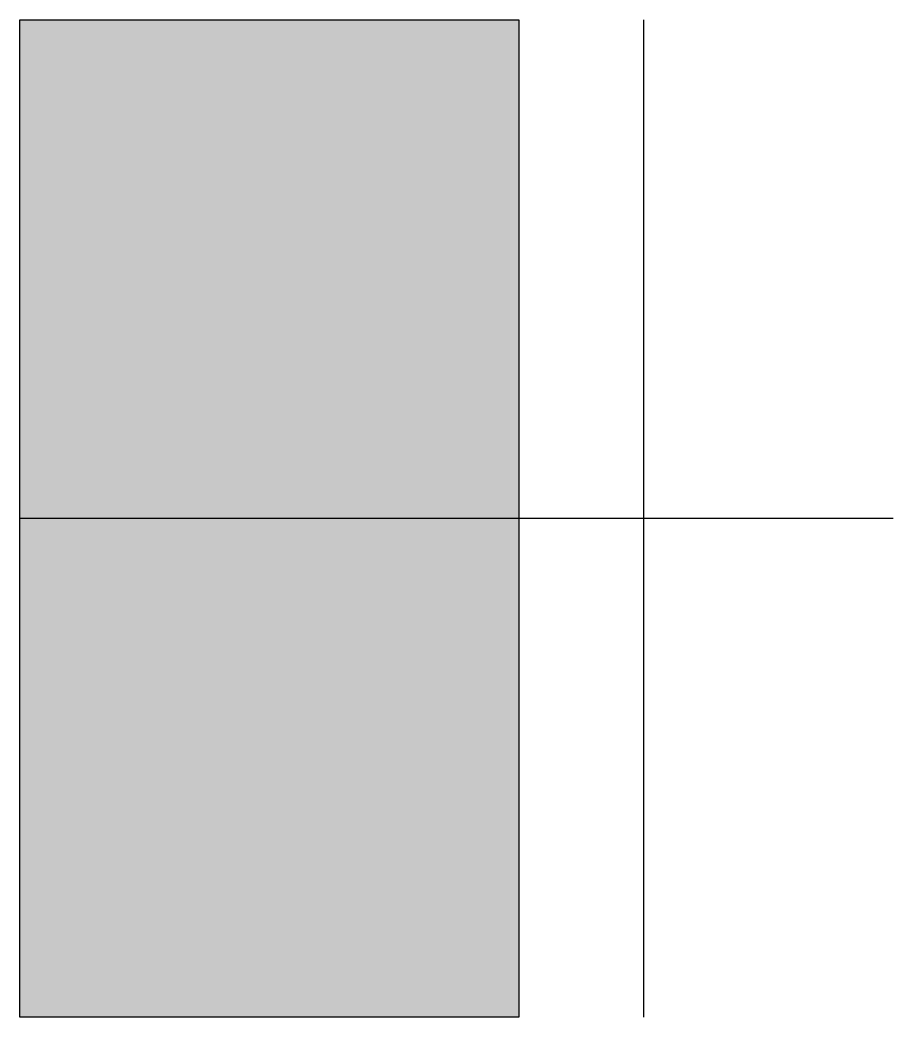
# Model space of a CAD drawing. Extents: x 329.5 to 333, y 120 to 124.
import ezdxf

# ---------------------------------------------------------------- set-up
doc = ezdxf.new("R2010")
doc.units = 0
doc.header["$MEASUREMENT"] = 0

msp = doc.modelspace()

# ---------------------------------------------------------------- hatches: boundary and pattern name
msp.add_hatch(color=256).paths.add_polyline_path([(329.5, 120), (331.5, 120), (331.5, 124), (329.5, 124)])

# ---------------------------------------------------------------- linework, layer by layer
for p, q in [((332, 124), (332, 120)), ((333, 122), (329.5, 122)), ((333, 122), (333, 122))]:
    msp.add_line(p, q)
msp.add_lwpolyline([(331.5, 124), (331.5, 120), (329.5, 120), (329.5, 124)], close=True)

doc.saveas('drawing.dxf')
